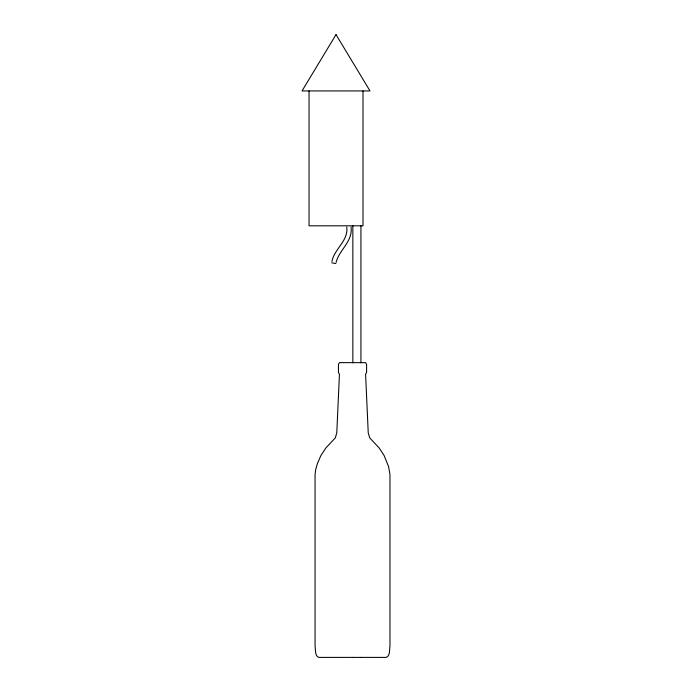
<?xml version="1.0" encoding="UTF-8"?>
<svg xmlns="http://www.w3.org/2000/svg" width="692" height="692" viewBox="0 0 692 692"><rect width="100%" height="100%" fill="white"/><g stroke="black" fill="none" stroke-linecap="round" stroke-linejoin="round"><path stroke-width="1.04" d="M346.761 227.011C348.5 241.075 334.331 248.722 331.944 261.438M351.043 226.933C353.067 241.396 339.314 249.648 336.13 262.32M361.189 657.391L386.257 657.4C390.331 655.973 389.319 649.554 389.968 646.077L389.968 474.574L388.593 466.616L384.095 455.5L379.19 448.001L369.718 437.889L368.239 432.846L365.592 374.251L366.596 372.504L366.596 364.39L365.584 362.643L339.443 362.643L338.44 364.39L338.44 372.504L339.435 374.251L336.788 432.846L335.309 437.889L325.837 448.001L320.932 455.5L317.334 463.744L315.699 469.539L315.059 474.574L315.059 646.077C315.716 649.554 314.696 655.973 318.77 657.4L352.513 657.391M352.851 657.391L360.939 657.391M331.693 262.787L335.897 263.574M362.997 90.929L362.997 225.8L309.047 225.8L309.047 90.929M360.939 225.8L360.939 362.824M352.851 225.8L352.851 362.824M336.018 34.6L302.032 90.929L370.004 90.929L336.018 34.6"/></g></svg>
